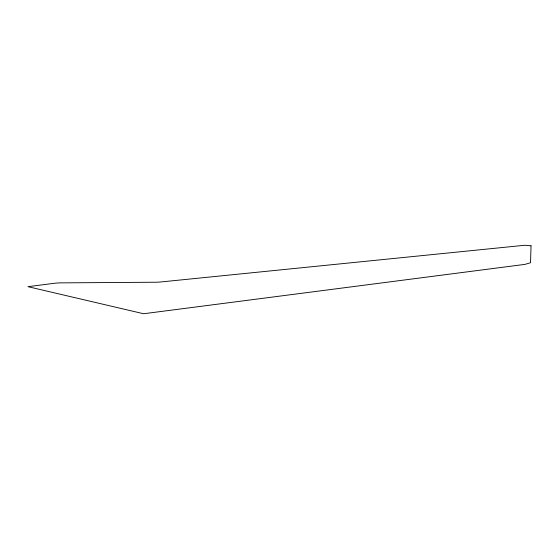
<?xml version="1.0" encoding="UTF-8"?>
<svg xmlns="http://www.w3.org/2000/svg" width="559" height="559" viewBox="0 0 559 559"><rect width="100%" height="100%" fill="white"/><g stroke="black" fill="none" stroke-linecap="round" stroke-linejoin="round"><path stroke-width="0.84" d="M531.05 245.806L530.512 262.737L524.957 264.379L143.6 313.746L27.95 286.669L54.237 283.301A11.984 2.103 -0.7 0 1 61.197 282.868L155.437 282.232A11.529 2.117 -1.9 0 0 161.041 281.939L524.81 245.254L531.05 245.806"/></g></svg>
